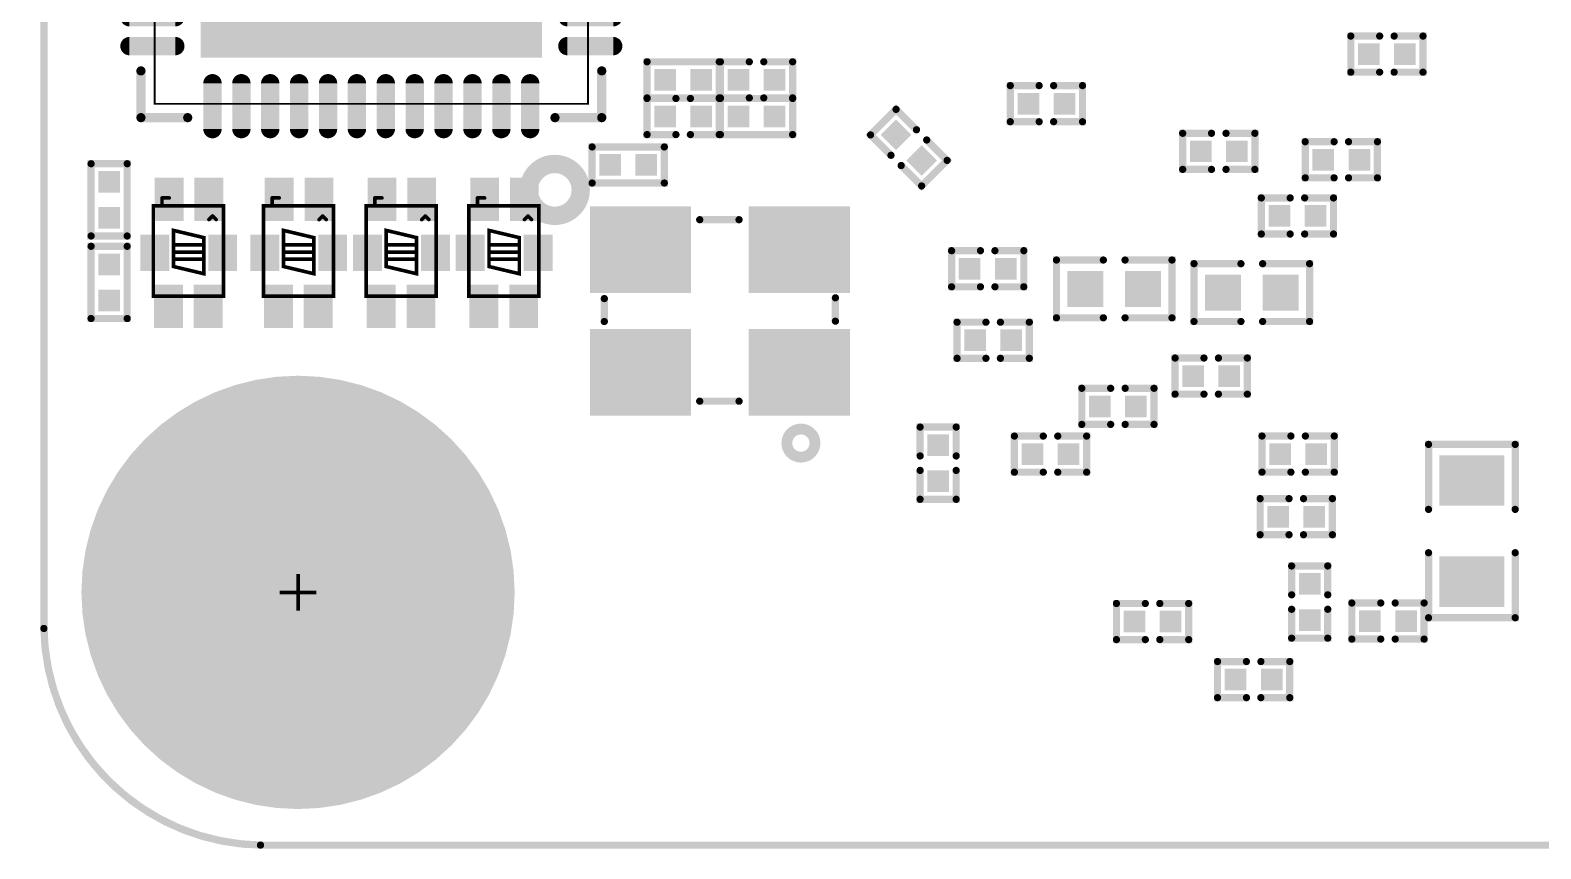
# Model space of a CAD drawing. Extents: x 109.3 to 149.6, y 97.5 to 152.6.
# Drawn here: x 109.32 to 130.24, y 97.46 to 108.79 of the extents above; entities that cross this region are included whole.
import ezdxf

# ---------------------------------------------------------------- set-up
doc = ezdxf.new("R2010")
doc.units = 0
for name, color, linetype in [('BOARD_OUTLINE_00', 254, 'CONTINUOUS'), ('DRIL_NPLTE_THRU_01', 3, 'CONTINUOUS'), ('DRIL_NPLTE_THRU_02', 171, 'CONTINUOUS'), ('DRIL_NPLTE_THRU_03', 34, 'CONTINUOUS'), ('DRIL_NPLTE_THRU_04', 1, 'CONTINUOUS'), ('DRIL_NPLTE_THRU_05', 171, 'CONTINUOUS'), ('DRIL_NPLTE_THRU_06', 136, 'CONTINUOUS'), ('DRIL_NPLTE_THRU_07', 216, 'CONTINUOUS'), ('DRIL_NPLTE_THRU_08', 2, 'CONTINUOUS'), ('DRIL_NPLTE_THRU_09', 6, 'CONTINUOUS'), ('DRIL_NPLTE_THRU_10', 106, 'CONTINUOUS'), ('DRIL_NPLTE_THRU_11', 171, 'CONTINUOUS'), ('DRIL_NPLTE_THRU_12', 176, 'CONTINUOUS'), ('DRIL_PLTE_THRU_01', 3, 'CONTINUOUS'), ('DRIL_PLTE_THRU_02', 171, 'CONTINUOUS'), ('DRIL_PLTE_THRU_03', 34, 'CONTINUOUS'), ('DRIL_PLTE_THRU_04', 1, 'CONTINUOUS'), ('DRIL_PLTE_THRU_05', 171, 'CONTINUOUS'), ('DRIL_PLTE_THRU_06', 136, 'CONTINUOUS'), ('DRIL_PLTE_THRU_07', 216, 'CONTINUOUS'), ('DRIL_PLTE_THRU_08', 2, 'CONTINUOUS'), ('DRIL_PLTE_THRU_09', 6, 'CONTINUOUS'), ('DRIL_PLTE_THRU_10', 106, 'CONTINUOUS'), ('DRIL_PLTE_THRU_11', 171, 'CONTINUOUS'), ('DRIL_PLTE_THRU_12', 176, 'CONTINUOUS'), ('DRIL_SYMBOL', 254, 'CONTINUOUS'), ('PADS_BOT', 5, 'CONTINUOUS'), ('PADS_INNER', 96, 'CONTINUOUS'), ('PADS_TOP', 96, 'CONTINUOUS'), ('PART_BOT_2DLINE_00', 254, 'CONTINUOUS'), ('PART_BOT_2DLINE_01', 254, 'CONTINUOUS'), ('PART_BOT_2DLINE_120', 253, 'CONTINUOUS'), ('PART_BOT_2DLINE_126', 57, 'CONTINUOUS')]:
    doc.layers.add(name, color=color, linetype=linetype)

# ---------------------------------------------------------------- blocks, each defined once
blk = doc.blocks.new('BOARD_1')
at = {"layer": 'BOARD_OUTLINE_00', "const_width": 0.1}
blk.add_lwpolyline([(7.043, -3.358, 0.414214), (3.696, -6.706), (3.696, -55.29, 0.414214), (6.744, -58.338), (40.389, -58.338, 0.414214), (43.716, -55.012), (43.716, -6.664, 0.414214), (40.41, -3.358)], format="xyb", close=True, dxfattribs=at)
blk = doc.blocks.new('SMOOTH_0$05')
at = {"const_width": 0.025}
blk.add_lwpolyline([(-0.0125, 0, 1), (0.0125, 0, 1)], format="xyb", close=True, dxfattribs=at)
blk = doc.blocks.new('PART_BODY_BOT_720')
at = {"layer": 'PART_BOT_2DLINE_00', "const_width": 0.05}
for points in [[(0.14, 0.21), (1.39, 0.21), (1.39, -0.76), (0.14, -0.76)], [(0.45, -0.06), (0.55, -0.48), (1.05, -0.48), (0.95, -0.06)]]:
    blk.add_lwpolyline(points, close=True, dxfattribs=at)
for points in [[(1.25, 0.06), (1.2, 0.11)], [(1.25, 0.06), (1.2, 0.01)], [(0.65, -0.06), (0.65, -0.47)], [(0.75, -0.06), (0.75, -0.46)], [(0.85, -0.06), (0.85, -0.45)], [(1.5, -0.64), (1.4, -0.64)], [(1.5, -0.64), (1.5, -0.54)]]:
    blk.add_lwpolyline(points, dxfattribs=at)
at = {"layer": 'PART_BOT_2DLINE_00'}
for p in [(0.14, 0.21), (1.39, 0.21), (1.2, 0.11), (1.2, 0.01), (1.25, 0.06), (1.25, 0.06), (0.45, -0.06), (0.65, -0.06), (0.75, -0.06), (0.85, -0.06), (0.95, -0.06), (0.55, -0.48), (0.65, -0.47), (0.75, -0.46), (0.85, -0.45), (1.05, -0.48), (1.4, -0.64), (1.5, -0.54), (1.5, -0.64), (1.5, -0.64), (0.14, -0.76), (1.39, -0.76)]:
    blk.add_blockref('SMOOTH_0$05', p, dxfattribs=at)
blk = doc.blocks.new('DRIL_HOLE_0')
blk.add_lwpolyline([(0, 0, 1), (0, 0, 1)], format="xyb", close=True)
blk = doc.blocks.new('PAD_0')
blk.add_lwpolyline([(0, 0, 1), (0, 0, 1)], format="xyb", close=True)
blk = doc.blocks.new('PAD_6')
at = {"const_width": 0.4}
blk.add_lwpolyline([(-0.3, 0), (0.3, 0)], dxfattribs=at)
blk = doc.blocks.new('STK_BOT_33')
at = {"layer": 'DRIL_PLTE_THRU_01'}
blk.add_blockref('DRIL_HOLE_0', (0, 0), dxfattribs=at)
at = {"layer": 'DRIL_PLTE_THRU_02'}
blk.add_blockref('DRIL_HOLE_0', (0, 0), dxfattribs=at)
at = {"layer": 'DRIL_PLTE_THRU_03'}
blk.add_blockref('DRIL_HOLE_0', (0, 0), dxfattribs=at)
at = {"layer": 'DRIL_PLTE_THRU_04'}
blk.add_blockref('DRIL_HOLE_0', (0, 0), dxfattribs=at)
at = {"layer": 'DRIL_PLTE_THRU_05'}
blk.add_blockref('DRIL_HOLE_0', (0, 0), dxfattribs=at)
at = {"layer": 'DRIL_PLTE_THRU_06'}
blk.add_blockref('DRIL_HOLE_0', (0, 0), dxfattribs=at)
at = {"layer": 'DRIL_PLTE_THRU_07'}
blk.add_blockref('DRIL_HOLE_0', (0, 0), dxfattribs=at)
at = {"layer": 'DRIL_PLTE_THRU_08'}
blk.add_blockref('DRIL_HOLE_0', (0, 0), dxfattribs=at)
at = {"layer": 'DRIL_PLTE_THRU_09'}
blk.add_blockref('DRIL_HOLE_0', (0, 0), dxfattribs=at)
at = {"layer": 'DRIL_PLTE_THRU_10'}
blk.add_blockref('DRIL_HOLE_0', (0, 0), dxfattribs=at)
at = {"layer": 'DRIL_PLTE_THRU_11'}
blk.add_blockref('DRIL_HOLE_0', (0, 0), dxfattribs=at)
at = {"layer": 'DRIL_PLTE_THRU_12'}
blk.add_blockref('DRIL_HOLE_0', (0, 0), dxfattribs=at)
at = {"layer": 'PADS_BOT'}
blk.add_blockref('PAD_6', (0, 0), dxfattribs=at)
at = {"layer": 'PADS_INNER'}
blk.add_blockref('PAD_0', (0, 0), dxfattribs=at)
at = {"layer": 'PADS_TOP'}
blk.add_blockref('PAD_0', (0, 0), dxfattribs=at)
blk = doc.blocks.new('PAD_7')
at = {"const_width": 0.4}
blk.add_lwpolyline([(-0.25, 0), (0.25, 0)], dxfattribs=at)
blk = doc.blocks.new('STK_BOT_34')
at = {"layer": 'DRIL_PLTE_THRU_01'}
blk.add_blockref('DRIL_HOLE_0', (0, 0), dxfattribs=at)
at = {"layer": 'DRIL_PLTE_THRU_02'}
blk.add_blockref('DRIL_HOLE_0', (0, 0), dxfattribs=at)
at = {"layer": 'DRIL_PLTE_THRU_03'}
blk.add_blockref('DRIL_HOLE_0', (0, 0), dxfattribs=at)
at = {"layer": 'DRIL_PLTE_THRU_04'}
blk.add_blockref('DRIL_HOLE_0', (0, 0), dxfattribs=at)
at = {"layer": 'DRIL_PLTE_THRU_05'}
blk.add_blockref('DRIL_HOLE_0', (0, 0), dxfattribs=at)
at = {"layer": 'DRIL_PLTE_THRU_06'}
blk.add_blockref('DRIL_HOLE_0', (0, 0), dxfattribs=at)
at = {"layer": 'DRIL_PLTE_THRU_07'}
blk.add_blockref('DRIL_HOLE_0', (0, 0), dxfattribs=at)
at = {"layer": 'DRIL_PLTE_THRU_08'}
blk.add_blockref('DRIL_HOLE_0', (0, 0), dxfattribs=at)
at = {"layer": 'DRIL_PLTE_THRU_09'}
blk.add_blockref('DRIL_HOLE_0', (0, 0), dxfattribs=at)
at = {"layer": 'DRIL_PLTE_THRU_10'}
blk.add_blockref('DRIL_HOLE_0', (0, 0), dxfattribs=at)
at = {"layer": 'DRIL_PLTE_THRU_11'}
blk.add_blockref('DRIL_HOLE_0', (0, 0), dxfattribs=at)
at = {"layer": 'DRIL_PLTE_THRU_12'}
blk.add_blockref('DRIL_HOLE_0', (0, 0), dxfattribs=at)
at = {"layer": 'PADS_BOT'}
blk.add_blockref('PAD_7', (0, 0), dxfattribs=at)
at = {"layer": 'PADS_INNER'}
blk.add_blockref('PAD_0', (0, 0), dxfattribs=at)
at = {"layer": 'PADS_TOP'}
blk.add_blockref('PAD_0', (0, 0), dxfattribs=at)
blk = doc.blocks.new('SYM_BOT_22')
for name, p in [('PART_BODY_BOT_720', (0, 0)), ('STK_BOT_34', (0.74, 0.2)), ('STK_BOT_33', (1.48, 0.01)), ('STK_BOT_33', (0, 0)), ('STK_BOT_33', (0, -0.55)), ('STK_BOT_33', (1.48, -0.54)), ('STK_BOT_34', (0.74, -0.74))]:
    blk.add_blockref(name, p)
blk = doc.blocks.new('PART_BOT_6')
blk.add_blockref('SYM_BOT_22', (0, 0))
blk = doc.blocks.new('PART_BOT_7')
blk.add_blockref('SYM_BOT_22', (0, 0))
blk = doc.blocks.new('PART_BOT_8')
blk.add_blockref('SYM_BOT_22', (0, 0))
blk = doc.blocks.new('PART_BOT_9')
blk.add_blockref('SYM_BOT_22', (0, 0))
blk = doc.blocks.new('SMOOTH_0$1')
at = {"const_width": 0.05}
blk.add_lwpolyline([(-0.025, 0, 1), (0.025, 0, 1)], format="xyb", close=True, dxfattribs=at)
blk = doc.blocks.new('PART_BODY_BOT_727')
at = {"layer": 'PART_BOT_2DLINE_126', "const_width": 0.1}
for points in [[(-0.1, 0.25), (-0.5, 0.25), (-0.5, -0.25), (-0.1, -0.25)], [(0.1, 0.25), (0.5, 0.25), (0.5, -0.25), (0.1, -0.25)]]:
    blk.add_lwpolyline(points, dxfattribs=at)
at = {"layer": 'PART_BOT_2DLINE_126'}
for p in [(-0.5, 0.25), (-0.1, 0.25), (0.1, 0.25), (0.5, 0.25), (-0.5, -0.25), (-0.1, -0.25), (0.1, -0.25), (0.5, -0.25)]:
    blk.add_blockref('SMOOTH_0$1', p, dxfattribs=at)
blk = doc.blocks.new('PAD_8')
at = {"const_width": 0.3}
blk.add_lwpolyline([(-0.15, 0), (0.15, 0)], dxfattribs=at)
blk = doc.blocks.new('STK_BOT_25')
at = {"layer": 'DRIL_NPLTE_THRU_01'}
blk.add_blockref('DRIL_HOLE_0', (0, 0), dxfattribs=at)
at = {"layer": 'DRIL_NPLTE_THRU_02'}
blk.add_blockref('DRIL_HOLE_0', (0, 0), dxfattribs=at)
at = {"layer": 'DRIL_NPLTE_THRU_03'}
blk.add_blockref('DRIL_HOLE_0', (0, 0), dxfattribs=at)
at = {"layer": 'DRIL_NPLTE_THRU_04'}
blk.add_blockref('DRIL_HOLE_0', (0, 0), dxfattribs=at)
at = {"layer": 'DRIL_NPLTE_THRU_05'}
blk.add_blockref('DRIL_HOLE_0', (0, 0), dxfattribs=at)
at = {"layer": 'DRIL_NPLTE_THRU_06'}
blk.add_blockref('DRIL_HOLE_0', (0, 0), dxfattribs=at)
at = {"layer": 'DRIL_NPLTE_THRU_07'}
blk.add_blockref('DRIL_HOLE_0', (0, 0), dxfattribs=at)
at = {"layer": 'DRIL_NPLTE_THRU_08'}
blk.add_blockref('DRIL_HOLE_0', (0, 0), dxfattribs=at)
at = {"layer": 'DRIL_NPLTE_THRU_09'}
blk.add_blockref('DRIL_HOLE_0', (0, 0), dxfattribs=at)
at = {"layer": 'DRIL_NPLTE_THRU_10'}
blk.add_blockref('DRIL_HOLE_0', (0, 0), dxfattribs=at)
at = {"layer": 'DRIL_NPLTE_THRU_11'}
blk.add_blockref('DRIL_HOLE_0', (0, 0), dxfattribs=at)
at = {"layer": 'DRIL_NPLTE_THRU_12'}
blk.add_blockref('DRIL_HOLE_0', (0, 0), dxfattribs=at)
at = {"layer": 'PADS_BOT'}
blk.add_blockref('PAD_8', (0, 0), dxfattribs=at)
at = {"layer": 'PADS_INNER'}
blk.add_blockref('PAD_0', (0, 0), dxfattribs=at)
at = {"layer": 'PADS_TOP'}
blk.add_blockref('PAD_0', (0, 0), dxfattribs=at)
blk = doc.blocks.new('SYM_BOT_29')
for name, p in [('PART_BODY_BOT_727', (0, 0)), ('STK_BOT_25', (-0.25, 0)), ('STK_BOT_25', (0.25, 0))]:
    blk.add_blockref(name, p)
blk = doc.blocks.new('PART_BOT_53')
blk.add_blockref('SYM_BOT_29', (0, 0))
blk = doc.blocks.new('PART_BOT_54')
blk.add_blockref('SYM_BOT_29', (0, 0))
blk = doc.blocks.new('PART_BOT_55')
blk.add_blockref('SYM_BOT_29', (0, 0))
blk = doc.blocks.new('PART_BOT_57')
blk.add_blockref('SYM_BOT_29', (0, 0))
blk = doc.blocks.new('PART_BOT_60')
blk.add_blockref('SYM_BOT_29', (0, 0))
blk = doc.blocks.new('PART_BOT_63')
blk.add_blockref('SYM_BOT_29', (0, 0))
blk = doc.blocks.new('PART_BOT_64')
blk.add_blockref('SYM_BOT_29', (0, 0))
blk = doc.blocks.new('PART_BOT_68')
blk.add_blockref('SYM_BOT_29', (0, 0))
blk = doc.blocks.new('PART_BOT_69')
blk.add_blockref('SYM_BOT_29', (0, 0))
blk = doc.blocks.new('PART_BOT_70')
blk.add_blockref('SYM_BOT_29', (0, 0))
blk = doc.blocks.new('PART_BOT_73')
blk.add_blockref('SYM_BOT_29', (0, 0))
blk = doc.blocks.new('PART_BOT_74')
blk.add_blockref('SYM_BOT_29', (0, 0))
blk = doc.blocks.new('PART_BOT_78')
blk.add_blockref('SYM_BOT_29', (0, 0))
blk = doc.blocks.new('PART_BOT_80')
blk.add_blockref('SYM_BOT_29', (0, 0))
blk = doc.blocks.new('PART_BOT_81')
blk.add_blockref('SYM_BOT_29', (0, 0))
blk = doc.blocks.new('PART_BOT_140')
blk.add_blockref('SYM_BOT_29', (0, 0))
blk = doc.blocks.new('PART_BOT_142')
blk.add_blockref('SYM_BOT_29', (0, 0))
blk = doc.blocks.new('PART_BOT_144')
blk.add_blockref('SYM_BOT_29', (0, 0))
blk = doc.blocks.new('PART_BOT_177')
blk.add_blockref('SYM_BOT_29', (0, 0))
blk = doc.blocks.new('PART_BOT_179')
blk.add_blockref('SYM_BOT_29', (0, 0))
blk = doc.blocks.new('SMOOTH_0$100076')
at = {"const_width": 0.05}
blk.add_lwpolyline([(-0.025, 0, 1), (0.025, 0, 1)], format="xyb", close=True, dxfattribs=at)
blk = doc.blocks.new('PART_BODY_BOT_728')
at = {"layer": 'PART_BOT_2DLINE_126', "const_width": 0.1}
for points in [[(-0.15, 0.4), (-0.8, 0.4), (-0.8, -0.4), (-0.15, -0.4)], [(0.15, -0.4), (0.8, -0.4), (0.8, 0.4), (0.15, 0.4)]]:
    blk.add_lwpolyline(points, dxfattribs=at)
at = {"layer": 'PART_BOT_2DLINE_126'}
for p in [(-0.8, 0.4), (-0.15, 0.4), (0.15, 0.4), (0.8, 0.4), (-0.8, -0.4), (-0.15, -0.4), (0.15, -0.4), (0.8, -0.4)]:
    blk.add_blockref('SMOOTH_0$100076', p, dxfattribs=at)
blk = doc.blocks.new('PAD_3')
at = {"const_width": 0.5}
blk.add_lwpolyline([(-0.25, 0), (0.25, 0)], dxfattribs=at)
blk = doc.blocks.new('STK_BOT_11')
at = {"layer": 'DRIL_PLTE_THRU_01'}
blk.add_blockref('DRIL_HOLE_0', (0, 0), dxfattribs=at)
at = {"layer": 'DRIL_PLTE_THRU_02'}
blk.add_blockref('DRIL_HOLE_0', (0, 0), dxfattribs=at)
at = {"layer": 'DRIL_PLTE_THRU_03'}
blk.add_blockref('DRIL_HOLE_0', (0, 0), dxfattribs=at)
at = {"layer": 'DRIL_PLTE_THRU_04'}
blk.add_blockref('DRIL_HOLE_0', (0, 0), dxfattribs=at)
at = {"layer": 'DRIL_PLTE_THRU_05'}
blk.add_blockref('DRIL_HOLE_0', (0, 0), dxfattribs=at)
at = {"layer": 'DRIL_PLTE_THRU_06'}
blk.add_blockref('DRIL_HOLE_0', (0, 0), dxfattribs=at)
at = {"layer": 'DRIL_PLTE_THRU_07'}
blk.add_blockref('DRIL_HOLE_0', (0, 0), dxfattribs=at)
at = {"layer": 'DRIL_PLTE_THRU_08'}
blk.add_blockref('DRIL_HOLE_0', (0, 0), dxfattribs=at)
at = {"layer": 'DRIL_PLTE_THRU_09'}
blk.add_blockref('DRIL_HOLE_0', (0, 0), dxfattribs=at)
at = {"layer": 'DRIL_PLTE_THRU_10'}
blk.add_blockref('DRIL_HOLE_0', (0, 0), dxfattribs=at)
at = {"layer": 'DRIL_PLTE_THRU_11'}
blk.add_blockref('DRIL_HOLE_0', (0, 0), dxfattribs=at)
at = {"layer": 'DRIL_PLTE_THRU_12'}
blk.add_blockref('DRIL_HOLE_0', (0, 0), dxfattribs=at)
at = {"layer": 'PADS_BOT'}
blk.add_blockref('PAD_3', (0, 0), dxfattribs=at)
at = {"layer": 'PADS_INNER'}
blk.add_blockref('PAD_0', (0, 0), dxfattribs=at)
at = {"layer": 'PADS_TOP'}
blk.add_blockref('PAD_0', (0, 0), dxfattribs=at)
blk = doc.blocks.new('SYM_BOT_30')
for name, p in [('PART_BODY_BOT_728', (0, 0)), ('STK_BOT_11', (-0.4, 0)), ('STK_BOT_11', (0.4, 0))]:
    blk.add_blockref(name, p)
blk = doc.blocks.new('PART_BOT_268')
blk.add_blockref('SYM_BOT_30', (0, 0))
blk = doc.blocks.new('PART_BOT_270')
blk.add_blockref('SYM_BOT_30', (0, 0))
blk = doc.blocks.new('PART_BODY_BOT_729')
at = {"layer": 'PART_BOT_2DLINE_126', "const_width": 0.1}
for points in [[(-0.3, 0.6), (-1.2, 0.6), (-1.2, -0.6), (-0.3, -0.6)], [(0.3, -0.6), (1.2, -0.6), (1.2, 0.6), (0.3, 0.6)]]:
    blk.add_lwpolyline(points, dxfattribs=at)
at = {"layer": 'PART_BOT_2DLINE_126'}
for p in [(-1.2, 0.6), (-0.3, 0.6), (0.3, 0.6), (1.2, 0.6), (-1.2, -0.6), (-0.3, -0.6), (0.3, -0.6), (1.2, -0.6)]:
    blk.add_blockref('SMOOTH_0$1', p, dxfattribs=at)
blk = doc.blocks.new('PAD_9')
at = {"const_width": 0.7}
blk.add_lwpolyline([(-0.45, 0), (0.45, 0)], dxfattribs=at)
blk = doc.blocks.new('STK_BOT_10')
at = {"layer": 'DRIL_PLTE_THRU_01'}
blk.add_blockref('DRIL_HOLE_0', (0, 0), dxfattribs=at)
at = {"layer": 'DRIL_PLTE_THRU_02'}
blk.add_blockref('DRIL_HOLE_0', (0, 0), dxfattribs=at)
at = {"layer": 'DRIL_PLTE_THRU_03'}
blk.add_blockref('DRIL_HOLE_0', (0, 0), dxfattribs=at)
at = {"layer": 'DRIL_PLTE_THRU_04'}
blk.add_blockref('DRIL_HOLE_0', (0, 0), dxfattribs=at)
at = {"layer": 'DRIL_PLTE_THRU_05'}
blk.add_blockref('DRIL_HOLE_0', (0, 0), dxfattribs=at)
at = {"layer": 'DRIL_PLTE_THRU_06'}
blk.add_blockref('DRIL_HOLE_0', (0, 0), dxfattribs=at)
at = {"layer": 'DRIL_PLTE_THRU_07'}
blk.add_blockref('DRIL_HOLE_0', (0, 0), dxfattribs=at)
at = {"layer": 'DRIL_PLTE_THRU_08'}
blk.add_blockref('DRIL_HOLE_0', (0, 0), dxfattribs=at)
at = {"layer": 'DRIL_PLTE_THRU_09'}
blk.add_blockref('DRIL_HOLE_0', (0, 0), dxfattribs=at)
at = {"layer": 'DRIL_PLTE_THRU_10'}
blk.add_blockref('DRIL_HOLE_0', (0, 0), dxfattribs=at)
at = {"layer": 'DRIL_PLTE_THRU_11'}
blk.add_blockref('DRIL_HOLE_0', (0, 0), dxfattribs=at)
at = {"layer": 'DRIL_PLTE_THRU_12'}
blk.add_blockref('DRIL_HOLE_0', (0, 0), dxfattribs=at)
at = {"layer": 'PADS_BOT', "rotation": 90}
blk.add_blockref('PAD_9', (0, 0), dxfattribs=at)
at = {"layer": 'PADS_INNER'}
blk.add_blockref('PAD_0', (0, 0), dxfattribs=at)
at = {"layer": 'PADS_TOP'}
blk.add_blockref('PAD_0', (0, 0), dxfattribs=at)
blk = doc.blocks.new('SYM_BOT_31')
for name, p in [('PART_BODY_BOT_729', (0, 0)), ('STK_BOT_10', (-0.7, 0)), ('STK_BOT_10', (0.7, 0))]:
    blk.add_blockref(name, p)
blk = doc.blocks.new('PART_BOT_288')
blk.add_blockref('SYM_BOT_31', (0, 0))
blk = doc.blocks.new('PART_BODY_BOT_738')
at = {"layer": 'PART_BOT_2DLINE_126', "const_width": 0.1}
blk.add_lwpolyline([(-0.5, 0.25), (0.5, 0.25), (0.5, -0.25), (-0.5, -0.25)], close=True, dxfattribs=at)
at = {"layer": 'PART_BOT_2DLINE_126'}
for p in [(-0.5, 0.25), (0.5, 0.25), (-0.5, -0.25), (0.5, -0.25)]:
    blk.add_blockref('SMOOTH_0$100076', p, dxfattribs=at)
blk = doc.blocks.new('SYM_BOT_40')
for name, p in [('PART_BODY_BOT_738', (0, 0)), ('STK_BOT_25', (-0.25, 0)), ('STK_BOT_25', (0.25, 0))]:
    blk.add_blockref(name, p)
blk = doc.blocks.new('PART_BOT_407')
blk.add_blockref('SYM_BOT_40', (0, 0))
blk = doc.blocks.new('PART_BOT_414')
blk.add_blockref('SYM_BOT_40', (0, 0))
blk = doc.blocks.new('PART_BOT_454')
blk.add_blockref('SYM_BOT_40', (0, 0))
blk = doc.blocks.new('PART_BOT_455')
blk.add_blockref('SYM_BOT_40', (0, 0))
blk = doc.blocks.new('PART_BOT_523')
blk.add_blockref('SYM_BOT_40', (0, 0))
blk = doc.blocks.new('SMOOTH_0$0254')
at = {"const_width": 0.0127}
blk.add_lwpolyline([(-0.00635, 0, 1), (0.00635, 0, 1)], format="xyb", close=True, dxfattribs=at)
blk = doc.blocks.new('SMOOTH_0$127')
at = {"const_width": 0.0635}
blk.add_lwpolyline([(-0.03175, 0, 1), (0.03175, 0, 1)], format="xyb", close=True, dxfattribs=at)
blk = doc.blocks.new('PART_BODY_BOT_742')
at = {"layer": 'PART_BOT_2DLINE_01', "const_width": 0.0254}
blk.add_lwpolyline([(2.999994, 2.999994), (2.999994, -2.999994), (-2.999994, -2.999994), (-2.999994, 2.999994)], close=True, dxfattribs=at)
at = {"layer": 'PART_BOT_2DLINE_01', "const_width": 0.254}
blk.add_lwpolyline([(-2.899156, -4.191, 1), (-2.180844, -4.191, 1)], format="xyb", close=True, dxfattribs=at)
at = {"layer": 'PART_BOT_2DLINE_120', "const_width": 0.0254}
blk.add_lwpolyline([(-2.999994, 2.999994), (2.999994, 2.999994), (2.999994, -2.999994), (-2.999994, -2.999994)], close=True, dxfattribs=at)
at = {"layer": 'PART_BOT_2DLINE_126', "const_width": 0.127}
for points in [[(-3.190494, 2.542794), (-3.190494, 3.190494)], [(-3.190494, 3.190494), (-2.542794, 3.190494)], [(2.542794, 3.190494), (3.190494, 3.190494)], [(3.190494, 3.190494), (3.190494, 2.542794)], [(-3.190494, -3.190494), (-3.190494, -2.542794)], [(3.190494, -2.542794), (3.190494, -3.190494)], [(-2.542794, -3.190494), (-3.190494, -3.190494)], [(3.190494, -3.190494), (2.542794, -3.190494)]]:
    blk.add_lwpolyline(points, dxfattribs=at)
at = {"layer": 'PART_BOT_2DLINE_126', "const_width": 0.254}
blk.add_lwpolyline([(-2.899156, -4.191, 1), (-2.180844, -4.191, 1)], format="xyb", close=True, dxfattribs=at)
at = {"layer": 'PART_BOT_2DLINE_01'}
for p in [(-2.999994, 2.999994), (2.999994, 2.999994), (-2.999994, -2.999994), (2.999994, -2.999994)]:
    blk.add_blockref('SMOOTH_0$0254', p, dxfattribs=at)
at = {"layer": 'PART_BOT_2DLINE_120'}
for p in [(-2.999994, 2.999994), (2.999994, 2.999994), (-2.999994, -2.999994), (2.999994, -2.999994)]:
    blk.add_blockref('SMOOTH_0$0254', p, dxfattribs=at)
at = {"layer": 'PART_BOT_2DLINE_126'}
for p in [(-3.190494, 3.190494), (-3.190494, 3.190494), (-2.542794, 3.190494), (2.542794, 3.190494), (3.190494, 3.190494), (3.190494, 3.190494), (-3.190494, 2.542794), (3.190494, 2.542794), (-3.190494, -2.542794), (3.190494, -2.542794), (-3.190494, -3.190494), (-3.190494, -3.190494), (-2.542794, -3.190494), (2.542794, -3.190494), (3.190494, -3.190494), (3.190494, -3.190494)]:
    blk.add_blockref('SMOOTH_0$127', p, dxfattribs=at)
blk = doc.blocks.new('PAD_16')
at = {"const_width": 0.127}
blk.add_lwpolyline([(-0.3175, -0.0635), (0.3175, -0.0635, 1), (0.3175, 0.0635), (-0.3175, 0.0635, 1)], format="xyb", close=True, dxfattribs=at)
blk = doc.blocks.new('STK_BOT_41')
at = {"layer": 'DRIL_PLTE_THRU_01'}
blk.add_blockref('DRIL_HOLE_0', (0, 0), dxfattribs=at)
at = {"layer": 'DRIL_PLTE_THRU_02'}
blk.add_blockref('DRIL_HOLE_0', (0, 0), dxfattribs=at)
at = {"layer": 'DRIL_PLTE_THRU_03'}
blk.add_blockref('DRIL_HOLE_0', (0, 0), dxfattribs=at)
at = {"layer": 'DRIL_PLTE_THRU_04'}
blk.add_blockref('DRIL_HOLE_0', (0, 0), dxfattribs=at)
at = {"layer": 'DRIL_PLTE_THRU_05'}
blk.add_blockref('DRIL_HOLE_0', (0, 0), dxfattribs=at)
at = {"layer": 'DRIL_PLTE_THRU_06'}
blk.add_blockref('DRIL_HOLE_0', (0, 0), dxfattribs=at)
at = {"layer": 'DRIL_PLTE_THRU_07'}
blk.add_blockref('DRIL_HOLE_0', (0, 0), dxfattribs=at)
at = {"layer": 'DRIL_PLTE_THRU_08'}
blk.add_blockref('DRIL_HOLE_0', (0, 0), dxfattribs=at)
at = {"layer": 'DRIL_PLTE_THRU_09'}
blk.add_blockref('DRIL_HOLE_0', (0, 0), dxfattribs=at)
at = {"layer": 'DRIL_PLTE_THRU_10'}
blk.add_blockref('DRIL_HOLE_0', (0, 0), dxfattribs=at)
at = {"layer": 'DRIL_PLTE_THRU_11'}
blk.add_blockref('DRIL_HOLE_0', (0, 0), dxfattribs=at)
at = {"layer": 'DRIL_PLTE_THRU_12'}
blk.add_blockref('DRIL_HOLE_0', (0, 0), dxfattribs=at)
at = {"layer": 'PADS_BOT', "rotation": 90}
blk.add_blockref('PAD_16', (0, 0), dxfattribs=at)
at = {"layer": 'PADS_INNER'}
blk.add_blockref('PAD_0', (0, 0), dxfattribs=at)
at = {"layer": 'PADS_TOP'}
blk.add_blockref('PAD_0', (0, 0), dxfattribs=at)
blk = doc.blocks.new('STK_BOT_40')
at = {"layer": 'DRIL_PLTE_THRU_01'}
blk.add_blockref('DRIL_HOLE_0', (0, 0), dxfattribs=at)
at = {"layer": 'DRIL_PLTE_THRU_02'}
blk.add_blockref('DRIL_HOLE_0', (0, 0), dxfattribs=at)
at = {"layer": 'DRIL_PLTE_THRU_03'}
blk.add_blockref('DRIL_HOLE_0', (0, 0), dxfattribs=at)
at = {"layer": 'DRIL_PLTE_THRU_04'}
blk.add_blockref('DRIL_HOLE_0', (0, 0), dxfattribs=at)
at = {"layer": 'DRIL_PLTE_THRU_05'}
blk.add_blockref('DRIL_HOLE_0', (0, 0), dxfattribs=at)
at = {"layer": 'DRIL_PLTE_THRU_06'}
blk.add_blockref('DRIL_HOLE_0', (0, 0), dxfattribs=at)
at = {"layer": 'DRIL_PLTE_THRU_07'}
blk.add_blockref('DRIL_HOLE_0', (0, 0), dxfattribs=at)
at = {"layer": 'DRIL_PLTE_THRU_08'}
blk.add_blockref('DRIL_HOLE_0', (0, 0), dxfattribs=at)
at = {"layer": 'DRIL_PLTE_THRU_09'}
blk.add_blockref('DRIL_HOLE_0', (0, 0), dxfattribs=at)
at = {"layer": 'DRIL_PLTE_THRU_10'}
blk.add_blockref('DRIL_HOLE_0', (0, 0), dxfattribs=at)
at = {"layer": 'DRIL_PLTE_THRU_11'}
blk.add_blockref('DRIL_HOLE_0', (0, 0), dxfattribs=at)
at = {"layer": 'DRIL_PLTE_THRU_12'}
blk.add_blockref('DRIL_HOLE_0', (0, 0), dxfattribs=at)
at = {"layer": 'PADS_BOT'}
blk.add_blockref('PAD_16', (0, 0), dxfattribs=at)
at = {"layer": 'PADS_INNER'}
blk.add_blockref('PAD_0', (0, 0), dxfattribs=at)
at = {"layer": 'PADS_TOP'}
blk.add_blockref('PAD_0', (0, 0), dxfattribs=at)
blk = doc.blocks.new('PAD_17')
at = {"const_width": 4.7244}
blk.add_lwpolyline([(-2.3622, 0), (2.3622, 0)], dxfattribs=at)
blk = doc.blocks.new('STK_BOT_42')
at = {"layer": 'DRIL_PLTE_THRU_01'}
blk.add_blockref('DRIL_HOLE_0', (0, 0), dxfattribs=at)
at = {"layer": 'DRIL_PLTE_THRU_02'}
blk.add_blockref('DRIL_HOLE_0', (0, 0), dxfattribs=at)
at = {"layer": 'DRIL_PLTE_THRU_03'}
blk.add_blockref('DRIL_HOLE_0', (0, 0), dxfattribs=at)
at = {"layer": 'DRIL_PLTE_THRU_04'}
blk.add_blockref('DRIL_HOLE_0', (0, 0), dxfattribs=at)
at = {"layer": 'DRIL_PLTE_THRU_05'}
blk.add_blockref('DRIL_HOLE_0', (0, 0), dxfattribs=at)
at = {"layer": 'DRIL_PLTE_THRU_06'}
blk.add_blockref('DRIL_HOLE_0', (0, 0), dxfattribs=at)
at = {"layer": 'DRIL_PLTE_THRU_07'}
blk.add_blockref('DRIL_HOLE_0', (0, 0), dxfattribs=at)
at = {"layer": 'DRIL_PLTE_THRU_08'}
blk.add_blockref('DRIL_HOLE_0', (0, 0), dxfattribs=at)
at = {"layer": 'DRIL_PLTE_THRU_09'}
blk.add_blockref('DRIL_HOLE_0', (0, 0), dxfattribs=at)
at = {"layer": 'DRIL_PLTE_THRU_10'}
blk.add_blockref('DRIL_HOLE_0', (0, 0), dxfattribs=at)
at = {"layer": 'DRIL_PLTE_THRU_11'}
blk.add_blockref('DRIL_HOLE_0', (0, 0), dxfattribs=at)
at = {"layer": 'DRIL_PLTE_THRU_12'}
blk.add_blockref('DRIL_HOLE_0', (0, 0), dxfattribs=at)
at = {"layer": 'PADS_BOT'}
blk.add_blockref('PAD_17', (0, 0), dxfattribs=at)
at = {"layer": 'PADS_INNER'}
blk.add_blockref('PAD_0', (0, 0), dxfattribs=at)
at = {"layer": 'PADS_TOP'}
blk.add_blockref('PAD_0', (0, 0), dxfattribs=at)
blk = doc.blocks.new('SYM_BOT_44')
for name, p in [('STK_BOT_41', (-2.199894, 3.031744)), ('STK_BOT_41', (-1.800098, 3.031744)), ('STK_BOT_41', (-1.400048, 3.031744)), ('STK_BOT_41', (-0.999998, 3.031744)), ('STK_BOT_41', (-0.599948, 3.031744)), ('STK_BOT_41', (-0.199898, 3.031744)), ('STK_BOT_41', (0.199898, 3.031744)), ('STK_BOT_41', (0.599948, 3.031744)), ('STK_BOT_41', (0.999998, 3.031744)), ('STK_BOT_41', (1.400048, 3.031744)), ('STK_BOT_41', (1.800098, 3.031744)), ('STK_BOT_41', (2.19989, 3.03174)), ('PART_BODY_BOT_742', (0, 0)), ('STK_BOT_42', (0, 0)), ('STK_BOT_40', (-3.03174, 2.19989)), ('STK_BOT_40', (3.031744, 2.199894)), ('STK_BOT_40', (-3.031744, 1.800098)), ('STK_BOT_40', (3.031744, 1.800098)), ('STK_BOT_40', (-3.031744, 1.400048)), ('STK_BOT_40', (3.031744, 1.400048)), ('STK_BOT_40', (-3.031744, 0.999998)), ('STK_BOT_40', (3.031744, 0.999998)), ('STK_BOT_40', (-3.031744, 0.599948)), ('STK_BOT_40', (3.031744, 0.599948)), ('STK_BOT_40', (-3.031744, 0.199898)), ('STK_BOT_40', (3.031744, 0.199898)), ('STK_BOT_40', (-3.031744, -0.199898)), ('STK_BOT_40', (3.031744, -0.199898)), ('STK_BOT_40', (-3.031744, -0.599948)), ('STK_BOT_40', (3.031744, -0.599948)), ('STK_BOT_40', (-3.031744, -0.999998)), ('STK_BOT_40', (3.031744, -0.999998)), ('STK_BOT_40', (-3.031744, -1.400048)), ('STK_BOT_40', (3.031744, -1.400048)), ('STK_BOT_40', (-3.031744, -1.800098)), ('STK_BOT_40', (3.031744, -1.800098)), ('STK_BOT_40', (-3.031744, -2.199894)), ('STK_BOT_40', (3.03174, -2.19989)), ('STK_BOT_41', (-2.19989, -3.03174)), ('STK_BOT_41', (-1.800098, -3.031744)), ('STK_BOT_41', (-1.400048, -3.031744)), ('STK_BOT_41', (-0.999998, -3.031744)), ('STK_BOT_41', (-0.599948, -3.031744)), ('STK_BOT_41', (-0.199898, -3.031744)), ('STK_BOT_41', (0.199898, -3.031744)), ('STK_BOT_41', (0.599948, -3.031744)), ('STK_BOT_41', (0.999998, -3.031744)), ('STK_BOT_41', (1.400048, -3.031744)), ('STK_BOT_41', (1.800098, -3.031744)), ('STK_BOT_41', (2.199894, -3.031744))]:
    blk.add_blockref(name, p)
blk = doc.blocks.new('PART_BOT_593')
blk.add_blockref('SYM_BOT_44', (0, 0))
blk = doc.blocks.new('SMOOTH_0$1001')
at = {"const_width": 0.05}
blk.add_lwpolyline([(-0.025, 0, 1), (0.025, 0, 1)], format="xyb", close=True, dxfattribs=at)
blk = doc.blocks.new('PART_BODY_BOT_746')
at = {"layer": 'PART_BOT_2DLINE_126', "const_width": 0.1}
for points in [[(-0.266, 1.263), (0.279, 1.263)], [(-1.6, 0.182), (-1.6, -0.142)], [(1.6, 0.171), (1.6, -0.147)], [(-0.266, -1.25), (0.279, -1.25)]]:
    blk.add_lwpolyline(points, dxfattribs=at)
at = {"layer": 'PART_BOT_2DLINE_126', "const_width": 0.15}
blk.add_lwpolyline([(-0.928, -1.83, 1), (-1.317, -1.83, 1)], format="xyb", close=True, dxfattribs=at)
at = {"layer": 'PART_BOT_2DLINE_126'}
for p in [(-0.266, 1.263), (0.279, 1.263), (-1.6, 0.182), (1.6, 0.171), (-1.6, -0.142), (1.6, -0.147), (-0.266, -1.25), (0.279, -1.25)]:
    blk.add_blockref('SMOOTH_0$1001', p, dxfattribs=at)
blk = doc.blocks.new('PAD_18')
at = {"const_width": 1.199896}
blk.add_lwpolyline([(-0.699998, 0), (0.699998, 0)], dxfattribs=at)
blk = doc.blocks.new('STK_BOT_28')
at = {"layer": 'DRIL_PLTE_THRU_01'}
blk.add_blockref('DRIL_HOLE_0', (0, 0), dxfattribs=at)
at = {"layer": 'DRIL_PLTE_THRU_02'}
blk.add_blockref('DRIL_HOLE_0', (0, 0), dxfattribs=at)
at = {"layer": 'DRIL_PLTE_THRU_03'}
blk.add_blockref('DRIL_HOLE_0', (0, 0), dxfattribs=at)
at = {"layer": 'DRIL_PLTE_THRU_04'}
blk.add_blockref('DRIL_HOLE_0', (0, 0), dxfattribs=at)
at = {"layer": 'DRIL_PLTE_THRU_05'}
blk.add_blockref('DRIL_HOLE_0', (0, 0), dxfattribs=at)
at = {"layer": 'DRIL_PLTE_THRU_06'}
blk.add_blockref('DRIL_HOLE_0', (0, 0), dxfattribs=at)
at = {"layer": 'DRIL_PLTE_THRU_07'}
blk.add_blockref('DRIL_HOLE_0', (0, 0), dxfattribs=at)
at = {"layer": 'DRIL_PLTE_THRU_08'}
blk.add_blockref('DRIL_HOLE_0', (0, 0), dxfattribs=at)
at = {"layer": 'DRIL_PLTE_THRU_09'}
blk.add_blockref('DRIL_HOLE_0', (0, 0), dxfattribs=at)
at = {"layer": 'DRIL_PLTE_THRU_10'}
blk.add_blockref('DRIL_HOLE_0', (0, 0), dxfattribs=at)
at = {"layer": 'DRIL_PLTE_THRU_11'}
blk.add_blockref('DRIL_HOLE_0', (0, 0), dxfattribs=at)
at = {"layer": 'DRIL_PLTE_THRU_12'}
blk.add_blockref('DRIL_HOLE_0', (0, 0), dxfattribs=at)
at = {"layer": 'PADS_BOT'}
blk.add_blockref('PAD_18', (0, 0), dxfattribs=at)
at = {"layer": 'PADS_INNER'}
blk.add_blockref('PAD_0', (0, 0), dxfattribs=at)
at = {"layer": 'PADS_TOP'}
blk.add_blockref('PAD_0', (0, 0), dxfattribs=at)
blk = doc.blocks.new('SYM_BOT_48')
for name, p in [('STK_BOT_28', (-1.1, 0.85)), ('PART_BODY_BOT_746', (0, 0)), ('STK_BOT_28', (1.1, 0.85)), ('STK_BOT_28', (-1.1, -0.85)), ('STK_BOT_28', (1.1, -0.85))]:
    blk.add_blockref(name, p)
blk = doc.blocks.new('PART_BOT_597')
blk.add_blockref('SYM_BOT_48', (0, 0))
blk = doc.blocks.new('PART_BODY_BOT_750')
at = {"layer": 'PART_BOT_2DLINE_126', "const_width": 0.1}
blk.add_lwpolyline([(-19.99, 24.5, -0.35461), (-16.99, 27.5), (17.03, 27.5, -0.345792), (20.03, 24.5), (20.03, -24.48, -0.403519), (17.03, -27.48), (-16.99, -27.48, -0.350685), (-19.99, -24.48)], format="xyb", close=True, dxfattribs=at)
at = {"layer": 'PART_BOT_2DLINE_126'}
for p in [(20.03, -24.48), (17.03, -27.48)]:
    blk.add_blockref('SMOOTH_0$1001', p, dxfattribs=at)
blk = doc.blocks.new('DRIL_SYMBOL_2$6')
at = {"layer": 'DRIL_SYMBOL', "const_width": 0.0508}
for points in [[(0, -0.254), (0, 0.254)], [(-0.254, 0), (0.254, 0)]]:
    blk.add_lwpolyline(points, dxfattribs=at)
blk = doc.blocks.new('DRIL_HOLE_2$6')
at = {"const_width": 1.3}
blk.add_lwpolyline([(-0.65, 0, 1), (0.65, 0, 1)], format="xyb", close=True, dxfattribs=at)
blk.add_blockref('DRIL_SYMBOL_2$6', (0, 0))
blk = doc.blocks.new('PAD_20')
at = {"const_width": 1.5}
blk.add_lwpolyline([(0, -0.75, 1), (0, 0.75, 1)], format="xyb", close=True, dxfattribs=at)
blk = doc.blocks.new('PAD_21')
at = {"const_width": 3}
blk.add_lwpolyline([(0, -1.5, 1), (0, 1.5, 1)], format="xyb", close=True, dxfattribs=at)
blk = doc.blocks.new('STK_BOT_203')
at = {"layer": 'DRIL_PLTE_THRU_01'}
blk.add_blockref('DRIL_HOLE_2$6', (0, 0), dxfattribs=at)
at = {"layer": 'DRIL_PLTE_THRU_02'}
blk.add_blockref('DRIL_HOLE_2$6', (0, 0), dxfattribs=at)
at = {"layer": 'DRIL_PLTE_THRU_03'}
blk.add_blockref('DRIL_HOLE_2$6', (0, 0), dxfattribs=at)
at = {"layer": 'DRIL_PLTE_THRU_04'}
blk.add_blockref('DRIL_HOLE_2$6', (0, 0), dxfattribs=at)
at = {"layer": 'DRIL_PLTE_THRU_05'}
blk.add_blockref('DRIL_HOLE_2$6', (0, 0), dxfattribs=at)
at = {"layer": 'DRIL_PLTE_THRU_06'}
blk.add_blockref('DRIL_HOLE_2$6', (0, 0), dxfattribs=at)
at = {"layer": 'DRIL_PLTE_THRU_07'}
blk.add_blockref('DRIL_HOLE_2$6', (0, 0), dxfattribs=at)
at = {"layer": 'DRIL_PLTE_THRU_08'}
blk.add_blockref('DRIL_HOLE_2$6', (0, 0), dxfattribs=at)
at = {"layer": 'DRIL_PLTE_THRU_09'}
blk.add_blockref('DRIL_HOLE_2$6', (0, 0), dxfattribs=at)
at = {"layer": 'DRIL_PLTE_THRU_10'}
blk.add_blockref('DRIL_HOLE_2$6', (0, 0), dxfattribs=at)
at = {"layer": 'DRIL_PLTE_THRU_11'}
blk.add_blockref('DRIL_HOLE_2$6', (0, 0), dxfattribs=at)
at = {"layer": 'DRIL_PLTE_THRU_12'}
blk.add_blockref('DRIL_HOLE_2$6', (0, 0), dxfattribs=at)
at = {"layer": 'PADS_BOT'}
blk.add_blockref('PAD_21', (0, 0), dxfattribs=at)
at = {"layer": 'PADS_INNER'}
blk.add_blockref('PAD_20', (0, 0), dxfattribs=at)
at = {"layer": 'PADS_TOP'}
blk.add_blockref('PAD_21', (0, 0), dxfattribs=at)
blk = doc.blocks.new('SYM_BOT_49')
for name, p in [('PART_BODY_BOT_750', (0, 0)), ('STK_BOT_203', (16.51, -23.98))]:
    blk.add_blockref(name, p)
blk = doc.blocks.new('PART_BOT_602')
blk.add_blockref('SYM_BOT_49', (0, 0))

msp = doc.modelspace()

# ---------------------------------------------------------------- block references
msp.add_blockref('BOARD_1', (105.814, 155.847))
at = {"xscale": -1}
for name, p in [('PART_BOT_602', (129.539, 124.989)), ('PART_BOT_593', (114.044, 110.773)), ('PART_BOT_69', (128.107, 108.462)), ('PART_BOT_523', (118.362, 108.106)), ('PART_BOT_179', (118.362, 107.598)), ('PART_BOT_55', (125.779, 107.116)), ('PART_BOT_414', (117.601, 106.927)), ('PART_BOT_597', (118.87, 104.906)), ('PART_BOT_64', (122.579, 105.49)), ('PART_BOT_270', (126.236, 105.16)), ('PART_BOT_54', (122.655, 104.5)), ('PART_BOT_74', (125.674, 104.004))]:
    msp.add_blockref(name, p, dxfattribs=at)
for name, p, rotation in [('PART_BOT_177', (119.378, 108.106), -180), ('PART_BOT_140', (123.392, 107.776), -180), ('PART_BOT_407', (119.378, 107.598), -180), ('PART_BOT_70', (121.487, 107.167), -45), ('PART_BOT_80', (127.476, 106.999), -180), ('PART_BOT_454', (110.413, 106.444), -270), ('PART_BOT_8', (111.785, 104.971), -90), ('PART_BOT_7', (113.309, 104.971), -90), ('PART_BOT_6', (114.731, 104.971), -90), ('PART_BOT_9', (116.153, 104.971), -90), ('PART_BOT_73', (126.868, 106.221), -180), ('PART_BOT_455', (110.413, 105.301), -270), ('PART_BOT_268', (124.331, 105.211), -180), ('PART_BOT_53', (124.382, 103.585), -180), ('PART_BOT_142', (121.893, 102.798), -270), ('PART_BOT_57', (123.449, 102.923), -180), ('PART_BOT_78', (126.878, 102.924), -180), ('PART_BOT_288', (129.284, 101.858), -90), ('PART_BOT_60', (126.852, 102.057), -180), ('PART_BOT_144', (127.038, 100.875), -90), ('PART_BOT_63', (124.862, 100.605), -180), ('PART_BOT_68', (128.122, 100.612), -180), ('PART_BOT_81', (126.262, 99.801), -180)]:
    msp.add_blockref(name, p, dxfattribs=dict(at, rotation=rotation))

doc.saveas('drawing.dxf')
